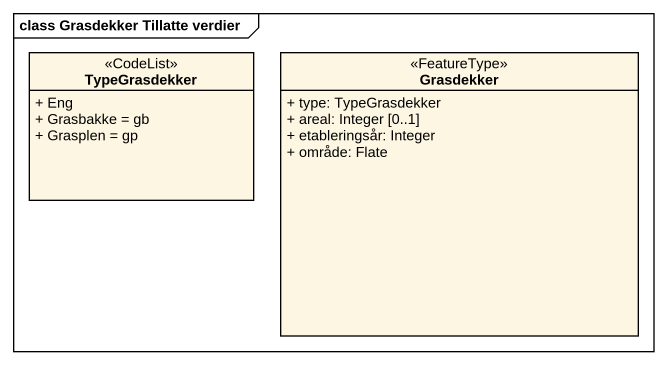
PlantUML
@startuml
mainframe class Grasdekker Tillatte verdier
hide circle
hide empty members
skinparam classAttributeIconSize 0
class TypeGrasdekker <<CodeList>> {
  + Eng
  + Grasbakke = gb
  + Grasplen = gp
}
class Grasdekker <<FeatureType>> {
  + type: TypeGrasdekker
  + areal: Integer [0..1]
  + etableringsår: Integer
  + område: Flate
}
@enduml
